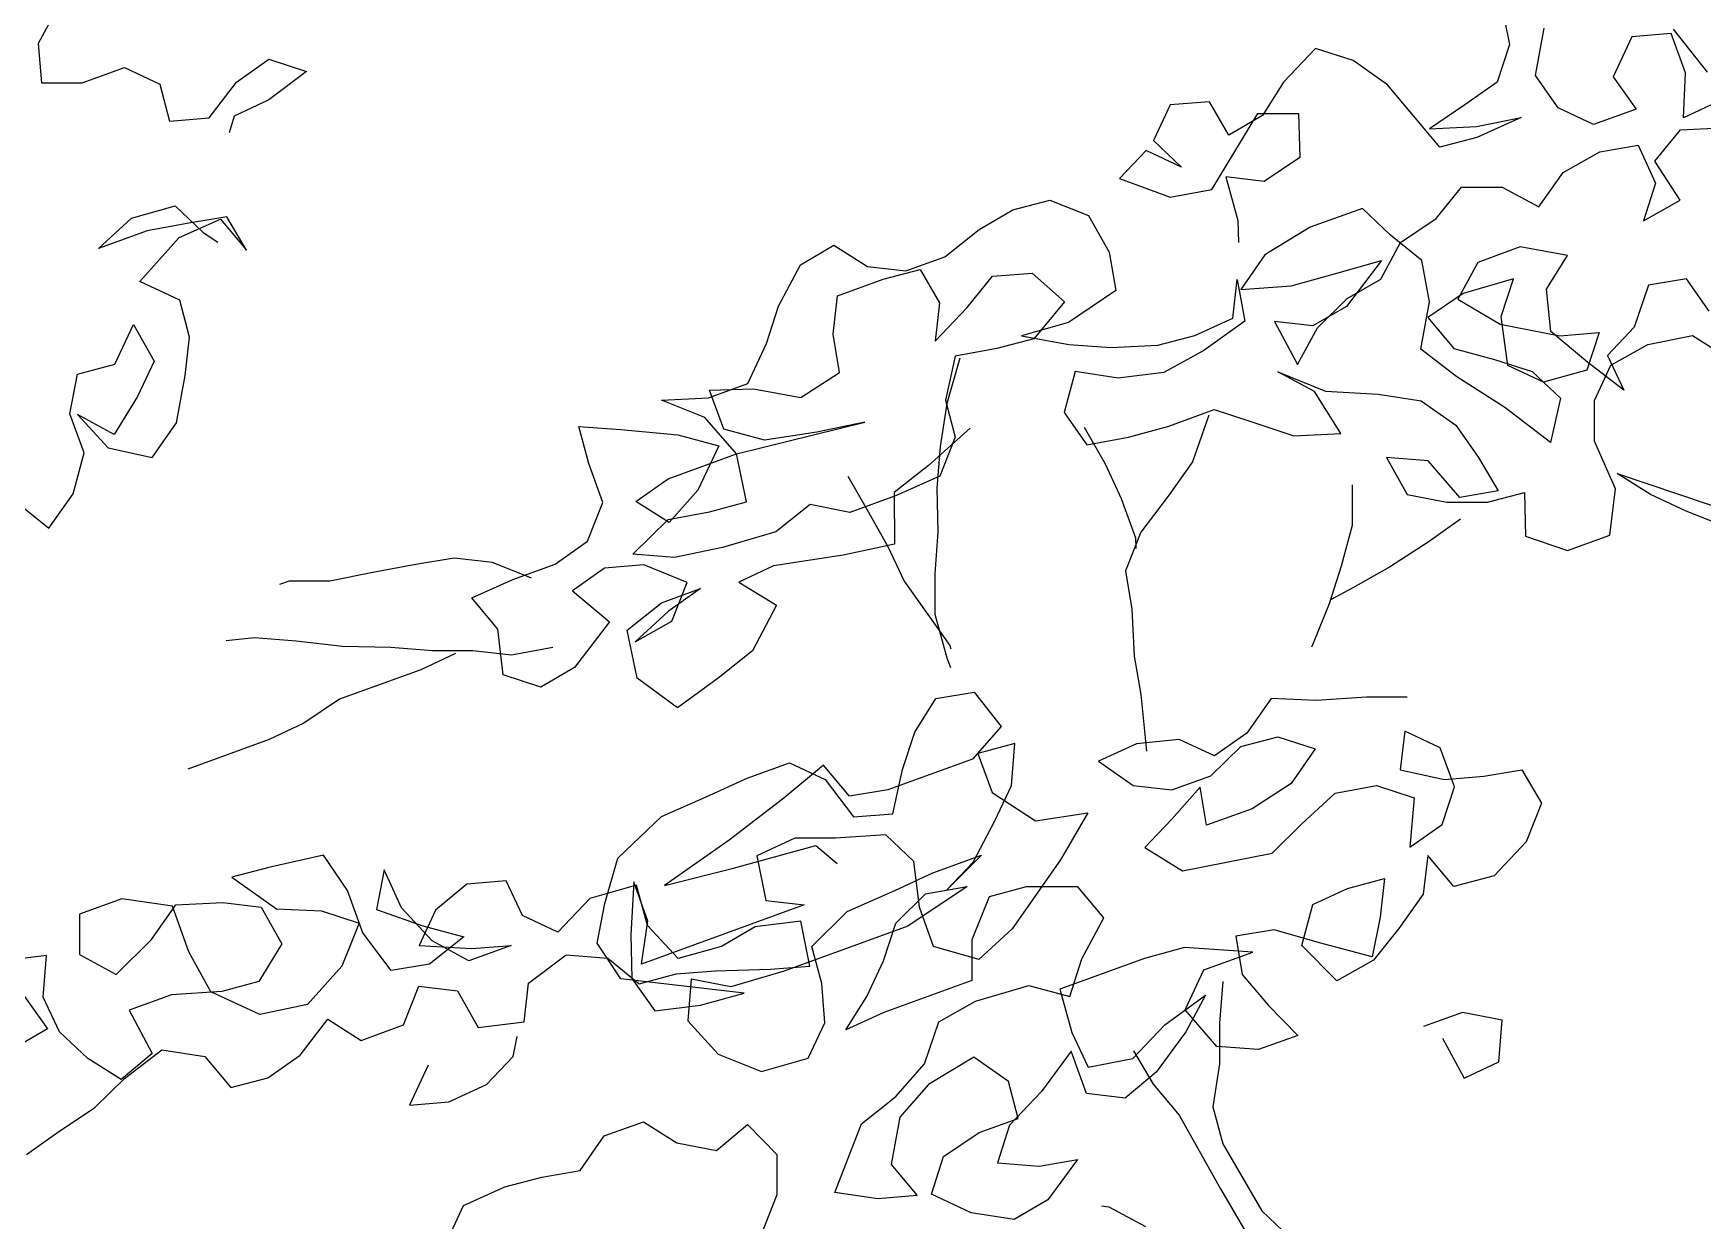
# Model space of a CAD drawing. Header units: millimetres. Extents: x 2622 to 2811, y 687 to 801.
# Drawn here: x 2709.0213 to 2709.4846, y 773.2947 to 773.6242 of the extents above; entities that cross this region are included whole.
import ezdxf

# ---------------------------------------------------------------- set-up
doc = ezdxf.new("R2010")
doc.units = ezdxf.units.MM
doc.layers.add('CHIOMA', color=94, linetype='Continuous')
doc.layers.add('tronco', color=36, linetype='Continuous')

msp = doc.modelspace()

# ---------------------------------------------------------------- linework, layer by layer
at = {"layer": 'CHIOMA'}
for p, q in [((2709.02819, 773.63154), (2709.02268, 773.62136)), ((2709.42848, 773.63349), (2709.43093, 773.62108)), ((2709.43816, 773.61245), (2709.44055, 773.6256)), ((2709.46495, 773.6232), (2709.45976, 773.61211)), ((2709.47587, 773.6241), (2709.46495, 773.6232)), ((2709.47981, 773.61325), (2709.47587, 773.6241)), ((2709.48589, 773.61341), (2709.47645, 773.62533)), ((2709.02268, 773.62136), (2709.02358, 773.61043)), ((2709.07772, 773.61064), (2709.08668, 773.61696)), ((2709.08668, 773.61696), (2709.09711, 773.61359)), ((2709.37712, 773.61997), (2709.36824, 773.61061)), ((2709.38755, 773.61659), (2709.37712, 773.61997)), ((2709.43093, 773.62108), (2709.42756, 773.61065)), ((2709.03483, 773.61042), (2709.04658, 773.61469)), ((2709.04658, 773.61469), (2709.05644, 773.61008)), ((2709.09711, 773.61359), (2709.08667, 773.60571)), ((2709.39716, 773.60985), (2709.38755, 773.61659)), ((2709.44448, 773.6035), (2709.43816, 773.61245)), ((2709.47923, 773.60076), (2709.47981, 773.61325)), ((2709.02358, 773.61043), (2709.03483, 773.61042)), ((2709.05644, 773.61008), (2709.05914, 773.59981)), ((2709.07007, 773.6007), (2709.07772, 773.61064)), ((2709.36824, 773.61061), (2709.3624, 773.60133)), ((2709.41161, 773.59259), (2709.39716, 773.60985)), ((2709.42756, 773.61065), (2709.4186, 773.60433)), ((2709.45976, 773.61211), (2709.46609, 773.60315)), ((2709.08667, 773.60571), (2709.07705, 773.60119)), ((2709.33677, 773.6043), (2709.33217, 773.59445)), ((2709.3477, 773.6052), (2709.33677, 773.6043)), ((2709.35312, 773.59591), (2709.3477, 773.6052)), ((2709.4186, 773.60433), (2709.40874, 773.59768)), ((2709.45433, 773.59889), (2709.44448, 773.6035)), ((2709.46609, 773.60315), (2709.45433, 773.59889)), ((2709.48975, 773.6056), (2709.47923, 773.60076)), ((2709.05914, 773.59981), (2709.07007, 773.6007)), ((2709.07705, 773.60119), (2709.07565, 773.59659)), ((2709.34834, 773.58088), (2709.36117, 773.6019)), ((2709.3624, 773.60133), (2709.35312, 773.59591)), ((2709.36117, 773.6019), (2709.37243, 773.6019)), ((2709.37243, 773.6019), (2709.37275, 773.58974)), ((2709.4218, 773.59833), (2709.43421, 773.60079)), ((2709.43421, 773.60079), (2709.42188, 773.59529)), ((2709.33217, 773.59445), (2709.33997, 773.58705)), ((2709.40874, 773.59768), (2709.4218, 773.59833)), ((2709.42188, 773.59529), (2709.41161, 773.59259)), ((2709.47133, 773.58869), (2709.47841, 773.59739)), ((2709.47841, 773.59739), (2709.49147, 773.59804)), ((2709.33011, 773.59165), (2709.32271, 773.58385)), ((2709.33997, 773.58705), (2709.33011, 773.59165)), ((2709.37275, 773.58974), (2709.36289, 773.58309)), ((2709.44586, 773.58558), (2709.45605, 773.59133)), ((2709.45605, 773.59133), (2709.46665, 773.59313)), ((2709.46665, 773.59313), (2709.47149, 773.58261)), ((2709.43912, 773.57598), (2709.44586, 773.58558)), ((2709.47831, 773.57792), (2709.47133, 773.58869)), ((2709.32271, 773.58385), (2709.33684, 773.57875)), ((2709.33684, 773.57875), (2709.34834, 773.58088)), ((2709.35221, 773.58433), (2709.35557, 773.57225)), ((2709.36289, 773.58309), (2709.35221, 773.58433)), ((2709.41061, 773.57279), (2709.41768, 773.58149)), ((2709.41768, 773.58149), (2709.42894, 773.58149)), ((2709.42894, 773.58149), (2709.43912, 773.57598)), ((2709.47149, 773.58261), (2709.46812, 773.57218)), ((2709.04858, 773.5729), (2709.06066, 773.57626)), ((2709.06066, 773.57626), (2709.06846, 773.56886)), ((2709.29313, 773.57516), (2709.3034, 773.57787)), ((2709.3034, 773.57787), (2709.31416, 773.57359)), ((2709.39016, 773.5756), (2709.37569, 773.57035)), ((2709.39796, 773.5682), (2709.39016, 773.5756)), ((2709.46812, 773.57218), (2709.47831, 773.57792)), ((2709.03938, 773.56444), (2709.04858, 773.5729)), ((2709.06444, 773.57149), (2709.05294, 773.56936)), ((2709.06181, 773.56747), (2709.07323, 773.57264)), ((2709.07504, 773.57329), (2709.06444, 773.57149)), ((2709.07323, 773.57264), (2709.08046, 773.56401)), ((2709.08046, 773.56401), (2709.07504, 773.57329)), ((2709.28384, 773.56975), (2709.29313, 773.57516)), ((2709.31416, 773.57359), (2709.31991, 773.5634)), ((2709.35557, 773.57225), (2709.35573, 773.56617)), ((2709.40075, 773.56614), (2709.41061, 773.57279)), ((2709.05294, 773.56936), (2709.03938, 773.56444)), ((2709.05087, 773.55532), (2709.06181, 773.56747)), ((2709.06846, 773.56886), (2709.07249, 773.56623)), ((2709.27431, 773.56219), (2709.28384, 773.56975)), ((2709.37569, 773.57035), (2709.36312, 773.56271)), ((2709.39524, 773.55596), (2709.40075, 773.56614)), ((2709.40666, 773.56113), (2709.39796, 773.5682)), ((2709.23421, 773.55992), (2709.2435, 773.56534)), ((2709.2435, 773.56534), (2709.25278, 773.5595)), ((2709.26346, 773.55826), (2709.27431, 773.56219)), ((2709.31991, 773.5634), (2709.32171, 773.5528)), ((2709.36312, 773.56271), (2709.35638, 773.55311)), ((2709.43394, 773.56489), (2709.42219, 773.56062)), ((2709.44708, 773.5625), (2709.43394, 773.56489)), ((2709.44124, 773.55322), (2709.44708, 773.5625)), ((2709.22813, 773.5485), (2709.23421, 773.55992)), ((2709.25278, 773.5595), (2709.26346, 773.55826)), ((2709.25713, 773.55596), (2709.2674, 773.55867)), ((2709.2674, 773.55867), (2709.27282, 773.54938)), ((2709.28046, 773.54806), (2709.28753, 773.55676)), ((2709.28753, 773.55676), (2709.29846, 773.55766)), ((2709.29846, 773.55766), (2709.30749, 773.54969)), ((2709.37034, 773.55408), (2709.38242, 773.55744)), ((2709.38242, 773.55744), (2709.39541, 773.56113)), ((2709.39541, 773.56113), (2709.3857, 773.54841)), ((2709.40879, 773.54962), (2709.40666, 773.56113)), ((2709.42219, 773.56062), (2709.41668, 773.55044)), ((2709.06196, 773.55013), (2709.05087, 773.55532)), ((2709.24448, 773.55137), (2709.25713, 773.55596)), ((2709.32171, 773.5528), (2709.30856, 773.54393)), ((2709.35415, 773.54514), (2709.35539, 773.55582)), ((2709.35539, 773.55582), (2709.35752, 773.54431)), ((2709.35638, 773.55311), (2709.37034, 773.55408)), ((2709.38595, 773.55054), (2709.39524, 773.55596)), ((2709.43204, 773.55602), (2709.41816, 773.552)), ((2709.42867, 773.54559), (2709.43204, 773.55602)), ((2709.44247, 773.54139), (2709.44124, 773.55322)), ((2709.46951, 773.55427), (2709.46555, 773.5426)), ((2709.4801, 773.55607), (2709.46951, 773.55427)), ((2709.48643, 773.54711), (2709.4801, 773.55607)), ((2709.06467, 773.53986), (2709.06196, 773.55013)), ((2709.22475, 773.53807), (2709.22813, 773.5485)), ((2709.24324, 773.54069), (2709.24448, 773.55137)), ((2709.27282, 773.54938), (2709.27158, 773.5387)), ((2709.27158, 773.5387), (2709.28046, 773.54806)), ((2709.30749, 773.54969), (2709.29894, 773.53942)), ((2709.3857, 773.54841), (2709.37642, 773.54299)), ((2709.37765, 773.54241), (2709.38595, 773.55054)), ((2709.4064, 773.53648), (2709.40879, 773.54962)), ((2709.41816, 773.552), (2709.40829, 773.54535)), ((2709.41668, 773.55044), (2709.42842, 773.54345)), ((2709.04388, 773.53232), (2709.04906, 773.54341)), ((2709.04906, 773.54341), (2709.0548, 773.53322)), ((2709.30856, 773.54393), (2709.29557, 773.54025)), ((2709.34363, 773.5403), (2709.35415, 773.54514)), ((2709.35752, 773.54431), (2709.34618, 773.53611)), ((2709.36574, 773.54423), (2709.37214, 773.53223)), ((2709.37642, 773.54299), (2709.36574, 773.54423)), ((2709.40829, 773.54535), (2709.41552, 773.53672)), ((2709.42842, 773.54345), (2709.44493, 773.54023)), ((2709.43055, 773.53195), (2709.42867, 773.54559)), ((2709.06343, 773.52918), (2709.06467, 773.53986)), ((2709.24504, 773.53009), (2709.24324, 773.54069)), ((2709.29894, 773.53942), (2709.28867, 773.53672)), ((2709.29557, 773.54025), (2709.30872, 773.53785)), ((2709.33336, 773.53759), (2709.34363, 773.5403)), ((2709.37214, 773.53223), (2709.37765, 773.54241)), ((2709.45273, 773.53284), (2709.44247, 773.54139)), ((2709.44493, 773.54023), (2709.45586, 773.54113)), ((2709.45586, 773.54113), (2709.45248, 773.5307)), ((2709.46555, 773.5426), (2709.45816, 773.5348)), ((2709.46933, 773.53784), (2709.48174, 773.54029)), ((2709.48174, 773.54029), (2709.49102, 773.53446)), ((2709.21957, 773.52698), (2709.22475, 773.53807)), ((2709.27717, 773.53459), (2709.27445, 773.52235)), ((2709.2784, 773.53401), (2709.27478, 773.52144)), ((2709.28867, 773.53672), (2709.27717, 773.53459)), ((2709.30872, 773.53785), (2709.3203, 773.53694)), ((2709.3203, 773.53694), (2709.33336, 773.53759)), ((2709.34618, 773.53611), (2709.33508, 773.53003)), ((2709.41633, 773.52883), (2709.4064, 773.53648)), ((2709.41552, 773.53672), (2709.42685, 773.53367)), ((2709.42685, 773.53367), (2709.43729, 773.5303)), ((2709.45816, 773.5348), (2709.46267, 773.52519)), ((2709.45914, 773.53209), (2709.46933, 773.53784)), ((2709.03146, 773.51861), (2709.03361, 773.52961)), ((2709.03361, 773.52961), (2709.04388, 773.53232)), ((2709.0548, 773.53322), (2709.0502, 773.52336)), ((2709.06104, 773.51604), (2709.06343, 773.52918)), ((2709.23427, 773.52311), (2709.24504, 773.53009)), ((2709.31044, 773.5303), (2709.30739, 773.51896)), ((2709.32235, 773.52848), (2709.31044, 773.5303)), ((2709.33508, 773.53003), (2709.32235, 773.52848)), ((2709.36671, 773.53026), (2709.37994, 773.52483)), ((2709.3769, 773.52475), (2709.36671, 773.53026)), ((2709.44041, 773.52734), (2709.43055, 773.53195)), ((2709.43729, 773.5303), (2709.44509, 773.5229)), ((2709.45248, 773.5307), (2709.44041, 773.52734)), ((2709.46267, 773.52519), (2709.45273, 773.53284)), ((2709.45453, 773.52224), (2709.45914, 773.53209)), ((2709.20872, 773.52305), (2709.21957, 773.52698)), ((2709.20897, 773.52518), (2709.22113, 773.5255)), ((2709.21291, 773.51434), (2709.20897, 773.52518)), ((2709.22113, 773.5255), (2709.23427, 773.52311)), ((2709.3842, 773.51308), (2709.3769, 773.52475)), ((2709.37994, 773.52483), (2709.39456, 773.524)), ((2709.42964, 773.52036), (2709.41633, 773.52883)), ((2709.0502, 773.52336), (2709.04378, 773.51285)), ((2709.19566, 773.5224), (2709.20872, 773.52305)), ((2709.20765, 773.51754), (2709.19566, 773.5224)), ((2709.27478, 773.52144), (2709.27296, 773.50953)), ((2709.27445, 773.52235), (2709.27715, 773.51208)), ((2709.33639, 773.51516), (2709.34904, 773.51976)), ((2709.34904, 773.51976), (2709.35948, 773.51638)), ((2709.39456, 773.524), (2709.40647, 773.52218)), ((2709.40647, 773.52218), (2709.41608, 773.51544)), ((2709.44237, 773.51066), (2709.42964, 773.52036)), ((2709.44509, 773.5229), (2709.44237, 773.51066)), ((2709.45453, 773.51098), (2709.45453, 773.52224)), ((2709.0354, 773.50776), (2709.03146, 773.51861)), ((2709.0336, 773.51836), (2709.04205, 773.50915)), ((2709.04378, 773.51285), (2709.0336, 773.51836)), ((2709.05429, 773.50643), (2709.06104, 773.51604)), ((2709.17273, 773.5151), (2709.18432, 773.51419)), ((2709.17544, 773.50483), (2709.17273, 773.5151)), ((2709.21644, 773.50743), (2709.20765, 773.51754)), ((2709.21644, 773.50743), (2709.2521, 773.51628)), ((2709.2521, 773.51628), (2709.23879, 773.5135)), ((2709.30739, 773.51896), (2709.31371, 773.51)), ((2709.32521, 773.51213), (2709.33639, 773.51516)), ((2709.35948, 773.51638), (2709.37114, 773.51243)), ((2709.41608, 773.51544), (2709.4224, 773.50648)), ((2709.18432, 773.51419), (2709.20017, 773.51278)), ((2709.20017, 773.51278), (2709.21151, 773.50974)), ((2709.22424, 773.51129), (2709.21291, 773.51434)), ((2709.23879, 773.5135), (2709.22424, 773.51129)), ((2709.28134, 773.51462), (2709.26975, 773.50428)), ((2709.27715, 773.51208), (2709.27287, 773.50132)), ((2709.31297, 773.51485), (2709.31872, 773.50466)), ((2709.31371, 773.51), (2709.32521, 773.51213)), ((2709.37114, 773.51243), (2709.3842, 773.51308)), ((2709.46035, 773.49775), (2709.45453, 773.51098)), ((2709.03235, 773.49642), (2709.0354, 773.50776)), ((2709.04205, 773.50915), (2709.05429, 773.50643)), ((2709.19745, 773.50054), (2709.21644, 773.50743)), ((2709.21151, 773.50974), (2709.20575, 773.49742)), ((2709.21922, 773.49412), (2709.21644, 773.50743)), ((2709.27296, 773.50953), (2709.27205, 773.49795)), ((2709.39685, 773.50642), (2709.40259, 773.49623)), ((2709.40843, 773.50551), (2709.39685, 773.50642)), ((2709.4224, 773.50648), (2709.42782, 773.4972)), ((2709.17938, 773.49398), (2709.17544, 773.50483)), ((2709.24732, 773.50125), (2709.25274, 773.49196)), ((2709.26975, 773.50428), (2709.26022, 773.49672)), ((2709.27287, 773.50132), (2709.26055, 773.49582)), ((2709.41722, 773.49539), (2709.40843, 773.50551)), ((2709.47013, 773.49618), (2709.46085, 773.50202)), ((2709.1885, 773.49422), (2709.19745, 773.50054)), ((2709.20575, 773.49742), (2709.19778, 773.48838)), ((2709.26022, 773.49672), (2709.26029, 773.48243)), ((2709.42782, 773.4972), (2709.41722, 773.49539)), ((2709.42486, 773.49408), (2709.43513, 773.49678)), ((2709.43513, 773.49678), (2709.43545, 773.48462)), ((2709.45886, 773.48494), (2709.46035, 773.49775)), ((2709.01691, 773.49389), (2709.02561, 773.48682)), ((2709.02561, 773.48682), (2709.03235, 773.49642)), ((2709.1751, 773.48322), (2709.17938, 773.49398)), ((2709.19778, 773.48838), (2709.1885, 773.49422)), ((2709.20895, 773.49142), (2709.21922, 773.49412)), ((2709.23688, 773.49337), (2709.22735, 773.48582)), ((2709.24789, 773.49123), (2709.23688, 773.49337)), ((2709.26055, 773.49582), (2709.24789, 773.49123)), ((2709.40259, 773.49623), (2709.4136, 773.49408)), ((2709.4136, 773.49408), (2709.42486, 773.49408)), ((2709.18766, 773.4796), (2709.19745, 773.48929)), ((2709.19745, 773.48929), (2709.20895, 773.49142)), ((2709.16614, 773.4769), (2709.1751, 773.48322)), ((2709.22735, 773.48582), (2709.21256, 773.48147)), ((2709.43545, 773.48462), (2709.44711, 773.48067)), ((2709.44711, 773.48067), (2709.45886, 773.48494)), ((2709.19925, 773.47869), (2709.18766, 773.4796)), ((2709.21256, 773.48147), (2709.19925, 773.47869)), ((2709.24608, 773.47932), (2709.22669, 773.47637)), ((2709.26029, 773.48243), (2709.24608, 773.47932)), ((2709.25848, 773.48177), (2709.263, 773.47216)), ((2709.15952, 773.47301), (2709.14876, 773.47729)), ((2709.17986, 773.47574), (2709.1709, 773.46942)), ((2709.19078, 773.47664), (2709.17986, 773.47574)), ((2709.20278, 773.47178), (2709.19078, 773.47664)), ((2709.22669, 773.47637), (2709.21707, 773.47186)), ((2709.14296, 773.46747), (2709.15439, 773.47264)), ((2709.1709, 773.46942), (2709.18116, 773.46087)), ((2709.19563, 773.46612), (2709.20647, 773.47006)), ((2709.20647, 773.47006), (2709.19751, 773.46374)), ((2709.1985, 773.46103), (2709.20278, 773.47178)), ((2709.21707, 773.47186), (2709.22758, 773.46544)), ((2709.15019, 773.45884), (2709.14296, 773.46747)), ((2709.18609, 773.45857), (2709.19563, 773.46612)), ((2709.22758, 773.46544), (2709.22092, 773.4528)), ((2709.18116, 773.46087), (2709.17146, 773.44814)), ((2709.19751, 773.46374), (2709.18831, 773.45528)), ((2709.18831, 773.45528), (2709.1985, 773.46103)), ((2709.15174, 773.4461), (2709.15019, 773.45884)), ((2709.18888, 773.44526), (2709.18609, 773.45857)), ((2709.37661, 773.45508), (2709.37603, 773.45385)), ((2709.154, 773.45157), (2709.14332, 773.45281)), ((2709.22092, 773.4528), (2709.21139, 773.44524)), ((2709.16217, 773.44273), (2709.15174, 773.4461)), ((2709.17146, 773.44814), (2709.16217, 773.44273)), ((2709.20004, 773.43703), (2709.18888, 773.44526)), ((2709.21139, 773.44524), (2709.20004, 773.43703)), ((2709.27177, 773.43954), (2709.28237, 773.44134)), ((2709.28237, 773.44134), (2709.28992, 773.4318)), ((2709.26593, 773.43026), (2709.27177, 773.43954)), ((2709.36485, 773.43956), (2709.35811, 773.42995)), ((2709.37734, 773.43898), (2709.36485, 773.43956)), ((2709.3913, 773.43996), (2709.37734, 773.43898)), ((2709.40256, 773.43995), (2709.3913, 773.43996)), ((2709.28992, 773.4318), (2709.28194, 773.42277)), ((2709.26255, 773.41983), (2709.26593, 773.43026)), ((2709.2937, 773.42704), (2709.28342, 773.42433)), ((2709.29278, 773.41545), (2709.2937, 773.42704)), ((2709.32746, 773.42701), (2709.31694, 773.42217)), ((2709.33929, 773.42824), (2709.32746, 773.42701)), ((2709.34915, 773.42363), (2709.33929, 773.42824)), ((2709.35811, 773.42995), (2709.34915, 773.42363)), ((2709.35638, 773.42626), (2709.36665, 773.42896)), ((2709.36665, 773.42896), (2709.37708, 773.42559)), ((2709.4019, 773.4305), (2709.40066, 773.41982)), ((2709.41175, 773.42589), (2709.4019, 773.4305)), ((2709.28194, 773.42277), (2709.25844, 773.41424)), ((2709.28342, 773.42433), (2709.28736, 773.41348)), ((2709.34808, 773.41813), (2709.35638, 773.42626)), ((2709.37708, 773.42559), (2709.37034, 773.41598)), ((2709.41569, 773.41505), (2709.41175, 773.42589)), ((2709.21942, 773.41747), (2709.23117, 773.42173)), ((2709.24062, 773.42107), (2709.2296, 773.41196)), ((2709.23117, 773.42173), (2709.24103, 773.41713)), ((2709.24784, 773.41244), (2709.24062, 773.42107)), ((2709.25983, 773.40759), (2709.26255, 773.41983)), ((2709.31694, 773.42217), (2709.32655, 773.41543)), ((2709.33723, 773.41419), (2709.34808, 773.41813)), ((2709.40066, 773.41982), (2709.4129, 773.4171)), ((2709.4129, 773.4171), (2709.42382, 773.418)), ((2709.42382, 773.418), (2709.43442, 773.4198)), ((2709.43442, 773.4198), (2709.43984, 773.41051)), ((2709.208, 773.4123), (2709.21942, 773.41747)), ((2709.24103, 773.41713), (2709.24891, 773.40669)), ((2709.25844, 773.41424), (2709.24784, 773.41244)), ((2709.28736, 773.41348), (2709.29943, 773.40559)), ((2709.28818, 773.4056), (2709.29278, 773.41545)), ((2709.32655, 773.41543), (2709.33723, 773.41419)), ((2709.34512, 773.41501), (2709.33714, 773.40598)), ((2709.34692, 773.40441), (2709.34512, 773.41501)), ((2709.37034, 773.41598), (2709.35957, 773.409)), ((2709.37337, 773.4048), (2709.38258, 773.41326)), ((2709.38258, 773.41326), (2709.39408, 773.41539)), ((2709.39408, 773.41539), (2709.40451, 773.41201)), ((2709.41231, 773.40462), (2709.41569, 773.41505)), ((2709.19567, 773.4068), (2709.208, 773.4123)), ((2709.2296, 773.41196), (2709.2144, 773.4003)), ((2709.35957, 773.409), (2709.34692, 773.40441)), ((2709.40451, 773.41201), (2709.40336, 773.3983)), ((2709.43984, 773.41051), (2709.43556, 773.39975)), ((2709.1835, 773.39523), (2709.19567, 773.4068)), ((2709.24891, 773.40669), (2709.25983, 773.40759)), ((2709.28209, 773.39418), (2709.28818, 773.4056)), ((2709.29943, 773.40559), (2709.31398, 773.4078)), ((2709.31398, 773.4078), (2709.30641, 773.39482)), ((2709.33714, 773.40598), (2709.32974, 773.39818)), ((2709.36507, 773.39668), (2709.37337, 773.4048)), ((2709.40336, 773.3983), (2709.41231, 773.40462)), ((2709.2144, 773.4003), (2709.19648, 773.38766)), ((2709.23264, 773.40078), (2709.22212, 773.39594)), ((2709.24389, 773.40078), (2709.23264, 773.40078)), ((2709.25786, 773.40175), (2709.24389, 773.40078)), ((2709.26566, 773.39436), (2709.25786, 773.40175)), ((2709.43556, 773.39975), (2709.42668, 773.39039)), ((2709.10182, 773.39614), (2709.0867, 773.3927)), ((2709.10847, 773.38628), (2709.10182, 773.39614)), ((2709.17988, 773.38266), (2709.1835, 773.39523)), ((2709.21521, 773.39241), (2709.22639, 773.39545)), ((2709.22212, 773.39594), (2709.22458, 773.38354)), ((2709.22639, 773.39545), (2709.23847, 773.39881)), ((2709.23847, 773.39881), (2709.24438, 773.39379)), ((2709.27092, 773.39115), (2709.28447, 773.39607)), ((2709.28447, 773.39607), (2709.27469, 773.38638)), ((2709.30641, 773.39482), (2709.29292, 773.37561)), ((2709.32974, 773.39818), (2709.34026, 773.39176)), ((2709.34026, 773.39176), (2709.36507, 773.39668)), ((2709.40828, 773.39599), (2709.40704, 773.38531)), ((2709.41551, 773.38736), (2709.40828, 773.39599)), ((2709.0867, 773.3927), (2709.07643, 773.38999)), ((2709.07643, 773.38999), (2709.08883, 773.38119)), ((2709.11866, 773.39202), (2709.11651, 773.38101)), ((2709.1235, 773.3815), (2709.11866, 773.39202)), ((2709.19648, 773.38766), (2709.21521, 773.39241)), ((2709.2604, 773.38631), (2709.27092, 773.39115)), ((2709.26721, 773.38162), (2709.26566, 773.39436)), ((2709.27469, 773.38638), (2709.28209, 773.39418)), ((2709.42668, 773.39039), (2709.41551, 773.38736)), ((2709.11273, 773.37453), (2709.10847, 773.38628)), ((2709.14158, 773.38806), (2709.13295, 773.38084)), ((2709.1525, 773.38896), (2709.14158, 773.38806)), ((2709.15702, 773.37934), (2709.1525, 773.38896)), ((2709.18873, 773.38779), (2709.17575, 773.3841)), ((2709.18794, 773.38865), (2709.18711, 773.37403)), ((2709.19187, 773.37781), (2709.18794, 773.38865)), ((2709.19177, 773.37661), (2709.18873, 773.38779)), ((2709.24717, 773.38048), (2709.2604, 773.38631)), ((2709.26064, 773.37719), (2709.26894, 773.38532)), ((2709.28044, 773.38744), (2709.26401, 773.37636)), ((2709.26894, 773.38532), (2709.28044, 773.38744)), ((2709.29687, 773.38727), (2709.2866, 773.38457)), ((2709.31117, 773.38734), (2709.29687, 773.38727)), ((2709.31839, 773.37871), (2709.31117, 773.38734)), ((2709.3764, 773.38237), (2709.38601, 773.38689)), ((2709.38601, 773.38689), (2709.39628, 773.38959)), ((2709.39628, 773.38959), (2709.39505, 773.37891)), ((2709.40704, 773.38531), (2709.4003, 773.3757)), ((2709.04586, 773.38401), (2709.03411, 773.37975)), ((2709.05991, 773.38195), (2709.04586, 773.38401)), ((2709.05407, 773.37267), (2709.06081, 773.38228)), ((2709.0645, 773.3693), (2709.05991, 773.38195)), ((2709.06081, 773.38228), (2709.07388, 773.38293)), ((2709.07388, 773.38293), (2709.08456, 773.38169)), ((2709.08456, 773.38169), (2709.0903, 773.3715)), ((2709.08883, 773.38119), (2709.10132, 773.38061)), ((2709.11651, 773.38101), (2709.12941, 773.37649)), ((2709.13195, 773.3723), (2709.1235, 773.3815)), ((2709.13295, 773.38084), (2709.12834, 773.37098)), ((2709.17575, 773.3841), (2709.16687, 773.37474)), ((2709.17774, 773.37165), (2709.17988, 773.38266)), ((2709.23525, 773.3823), (2709.19006, 773.36589)), ((2709.22458, 773.38354), (2709.23525, 773.3823)), ((2709.27115, 773.37077), (2709.26721, 773.38162)), ((2709.2866, 773.38457), (2709.28175, 773.37257)), ((2709.37335, 773.37104), (2709.3764, 773.38237)), ((2709.03411, 773.37975), (2709.0341, 773.36849)), ((2709.10132, 773.38061), (2709.11175, 773.37724)), ((2709.11175, 773.37724), (2709.10689, 773.36525)), ((2709.12941, 773.37649), (2709.14075, 773.37344)), ((2709.16687, 773.37474), (2709.15702, 773.37934)), ((2709.19006, 773.36589), (2709.19187, 773.37781)), ((2709.20022, 773.36741), (2709.19177, 773.37661)), ((2709.22159, 773.37618), (2709.2123, 773.37077)), ((2709.23432, 773.37774), (2709.22159, 773.37618)), ((2709.26401, 773.37636), (2709.22966, 773.3639)), ((2709.23678, 773.36533), (2709.23432, 773.37774)), ((2709.23738, 773.37079), (2709.24717, 773.38048)), ((2709.25726, 773.36676), (2709.26064, 773.37719)), ((2709.31231, 773.3673), (2709.31839, 773.37871)), ((2709.39505, 773.37891), (2709.3929, 773.3679)), ((2709.04429, 773.36298), (2709.05407, 773.37267)), ((2709.0903, 773.3715), (2709.08389, 773.36099)), ((2709.12061, 773.36409), (2709.11273, 773.37453)), ((2709.14075, 773.37344), (2709.13121, 773.36589)), ((2709.14214, 773.36678), (2709.13195, 773.3723)), ((2709.18439, 773.36179), (2709.17774, 773.37165)), ((2709.18711, 773.37403), (2709.18743, 773.36187)), ((2709.28175, 773.37257), (2709.28174, 773.36132)), ((2709.29292, 773.37561), (2709.28372, 773.36715)), ((2709.36563, 773.3754), (2709.35503, 773.3736)), ((2709.35503, 773.3736), (2709.35683, 773.363)), ((2709.3782, 773.37177), (2709.36563, 773.3754)), ((2709.3929, 773.3679), (2709.3782, 773.37177)), ((2709.4003, 773.3757), (2709.39323, 773.367)), ((2709.02499, 773.36825), (2709.01225, 773.3667)), ((2709.02407, 773.35667), (2709.02499, 773.36825)), ((2709.0341, 773.36849), (2709.04429, 773.36298)), ((2709.07058, 773.3582), (2709.0645, 773.3693)), ((2709.12834, 773.37098), (2709.14296, 773.37015)), ((2709.15389, 773.37105), (2709.14214, 773.36678)), ((2709.14296, 773.37015), (2709.15389, 773.37105)), ((2709.15873, 773.36053), (2709.16917, 773.36841)), ((2709.16917, 773.36841), (2709.18075, 773.3675)), ((2709.18075, 773.3675), (2709.18946, 773.36043)), ((2709.2123, 773.37077), (2709.20022, 773.36741)), ((2709.24009, 773.36052), (2709.23738, 773.37079)), ((2709.25266, 773.3569), (2709.25726, 773.36676)), ((2709.28372, 773.36715), (2709.27115, 773.37077)), ((2709.32964, 773.36745), (2709.30614, 773.35892)), ((2709.30893, 773.35687), (2709.31231, 773.3673)), ((2709.34082, 773.37048), (2709.32964, 773.36745)), ((2709.35971, 773.36916), (2709.34082, 773.37048)), ((2709.34615, 773.36424), (2709.35971, 773.36916)), ((2709.38304, 773.36126), (2709.37335, 773.37104)), ((2709.39323, 773.367), (2709.38304, 773.36126)), ((2709.10689, 773.36525), (2709.09744, 773.35465)), ((2709.13121, 773.36589), (2709.12061, 773.36409)), ((2709.18946, 773.36043), (2709.19973, 773.36313)), ((2709.19973, 773.36313), (2709.21066, 773.36403)), ((2709.21066, 773.36403), (2709.22585, 773.36443)), ((2709.22966, 773.3639), (2709.21487, 773.35955)), ((2709.22585, 773.36443), (2709.23678, 773.36533)), ((2709.34097, 773.35315), (2709.34615, 773.36424)), ((2709.35683, 773.363), (2709.36406, 773.35437)), ((2709.07362, 773.35828), (2709.05965, 773.35731)), ((2709.08413, 773.35187), (2709.07058, 773.3582)), ((2709.08389, 773.36099), (2709.07362, 773.35828)), ((2709.12405, 773.34897), (2709.12833, 773.35973)), ((2709.12833, 773.35973), (2709.13901, 773.35849)), ((2709.13901, 773.35849), (2709.14476, 773.3483)), ((2709.15749, 773.34985), (2709.15873, 773.36053)), ((2709.21856, 773.35783), (2709.18439, 773.36179)), ((2709.18743, 773.36187), (2709.19375, 773.35291)), ((2709.20386, 773.3617), (2709.20295, 773.35011)), ((2709.21487, 773.35955), (2709.20386, 773.3617)), ((2709.20648, 773.35446), (2709.21856, 773.35783)), ((2709.24099, 773.3496), (2709.24009, 773.36052)), ((2709.28174, 773.36132), (2709.25734, 773.35246)), ((2709.28281, 773.35557), (2709.2976, 773.35991)), ((2709.2976, 773.35991), (2709.30893, 773.35687)), ((2709.30614, 773.35892), (2709.3095, 773.34684)), ((2709.35141, 773.36103), (2709.3505, 773.34945)), ((2709.0189, 773.35684), (2709.02522, 773.34788)), ((2709.02859, 773.34706), (2709.02407, 773.35667)), ((2709.05965, 773.35731), (2709.0479, 773.35304)), ((2709.0479, 773.35304), (2709.0543, 773.34104)), ((2709.09744, 773.35465), (2709.08413, 773.35187)), ((2709.19375, 773.35291), (2709.20648, 773.35446)), ((2709.24682, 773.34762), (2709.25266, 773.3569)), ((2709.27262, 773.34982), (2709.28281, 773.35557)), ((2709.3353, 773.34904), (2709.34664, 773.35725)), ((2709.34976, 773.34304), (2709.34097, 773.35315)), ((2709.34664, 773.35725), (2709.34113, 773.34707)), ((2709.36406, 773.35437), (2709.37219, 773.34606)), ((2709.09538, 773.34061), (2709.10302, 773.35054)), ((2709.10302, 773.35054), (2709.1123, 773.3447)), ((2709.1123, 773.3447), (2709.12405, 773.34897)), ((2709.14476, 773.3483), (2709.15749, 773.34985)), ((2709.20295, 773.35011), (2709.2114, 773.34091)), ((2709.23638, 773.33974), (2709.24099, 773.3496)), ((2709.25734, 773.35246), (2709.24682, 773.34762)), ((2709.26866, 773.33816), (2709.27262, 773.34982)), ((2709.32642, 773.33968), (2709.3353, 773.34904)), ((2709.3505, 773.34945), (2709.35049, 773.33819)), ((2709.41795, 773.35244), (2709.4071, 773.34851)), ((2709.42896, 773.3503), (2709.41795, 773.35244)), ((2709.42805, 773.33872), (2709.42896, 773.3503)), ((2709.02522, 773.34788), (2709.01593, 773.34246)), ((2709.03639, 773.33966), (2709.02859, 773.34706)), ((2709.1545, 773.34025), (2709.15557, 773.34575)), ((2709.3095, 773.34684), (2709.31401, 773.33723)), ((2709.34113, 773.34707), (2709.33291, 773.3359)), ((2709.37219, 773.34606), (2709.36134, 773.34213)), ((2709.41236, 773.3453), (2709.41843, 773.3342)), ((2709.04567, 773.33382), (2709.03639, 773.33966)), ((2709.0543, 773.34104), (2709.04567, 773.33382)), ((2709.04657, 773.33415), (2709.05701, 773.34203)), ((2709.05701, 773.34203), (2709.06892, 773.34021)), ((2709.06892, 773.34021), (2709.07615, 773.33158)), ((2709.08642, 773.33429), (2709.09538, 773.34061)), ((2709.1471, 773.33245), (2709.1545, 773.34025)), ((2709.2114, 773.34091), (2709.2234, 773.33605)), ((2709.2234, 773.33605), (2709.23638, 773.33974)), ((2709.2823, 773.34004), (2709.26973, 773.33241)), ((2709.29191, 773.3333), (2709.2823, 773.34004)), ((2709.30933, 773.34167), (2709.30111, 773.3305)), ((2709.3136, 773.32992), (2709.30933, 773.34167)), ((2709.31401, 773.33723), (2709.32642, 773.33968)), ((2709.32667, 773.34182), (2709.33209, 773.33253)), ((2709.36134, 773.34213), (2709.34976, 773.34304)), ((2709.13084, 773.3378), (2709.12566, 773.32671)), ((2709.26069, 773.32913), (2709.26866, 773.33816)), ((2709.33291, 773.3359), (2709.32428, 773.32868)), ((2709.35049, 773.33819), (2709.34868, 773.32628)), ((2709.41843, 773.3342), (2709.42805, 773.33872)), ((2709.03827, 773.32602), (2709.04657, 773.33415)), ((2709.07615, 773.33158), (2709.08642, 773.33429)), ((2709.13659, 773.32761), (2709.1471, 773.33245)), ((2709.26973, 773.33241), (2709.26175, 773.32337)), ((2709.29462, 773.32303), (2709.29191, 773.3333)), ((2709.30111, 773.3305), (2709.29223, 773.32114)), ((2709.32428, 773.32868), (2709.3136, 773.32992)), ((2709.33209, 773.33253), (2709.33931, 773.3239)), ((2709.02841, 773.31937), (2709.03827, 773.32602)), ((2709.12566, 773.32671), (2709.13659, 773.32761)), ((2709.25116, 773.32157), (2709.26069, 773.32913)), ((2709.17976, 773.31817), (2709.19061, 773.3221)), ((2709.19061, 773.3221), (2709.19989, 773.31627)), ((2709.21089, 773.31412), (2709.21953, 773.32135)), ((2709.21953, 773.32135), (2709.22765, 773.31304)), ((2709.24375, 773.30252), (2709.25116, 773.32157)), ((2709.26175, 773.32337), (2709.25936, 773.31023)), ((2709.28377, 773.31909), (2709.29462, 773.32303)), ((2709.29223, 773.32114), (2709.28886, 773.31071)), ((2709.01945, 773.31305), (2709.02841, 773.31937)), ((2709.17302, 773.30856), (2709.17976, 773.31817)), ((2709.19989, 773.31627), (2709.21089, 773.31412)), ((2709.27391, 773.31244), (2709.28377, 773.31909)), ((2709.22765, 773.31304), (2709.22765, 773.30179)), ((2709.27053, 773.30201), (2709.27391, 773.31244)), ((2709.30044, 773.3098), (2709.31104, 773.3116)), ((2709.31104, 773.3116), (2709.30282, 773.30043)), ((2709.15215, 773.30405), (2709.16242, 773.30676)), ((2709.16242, 773.30676), (2709.17302, 773.30856)), ((2709.25936, 773.31023), (2709.26659, 773.3016)), ((2709.28886, 773.31071), (2709.30044, 773.3098)), ((2709.14072, 773.29889), (2709.15215, 773.30405)), ((2709.25566, 773.3007), (2709.24375, 773.30252)), ((2709.28162, 773.29683), (2709.27053, 773.30201)), ((2709.13612, 773.28903), (2709.14072, 773.29889)), ((2709.22765, 773.30179), (2709.22337, 773.29103)), ((2709.26659, 773.3016), (2709.25566, 773.3007)), ((2709.30282, 773.30043), (2709.29353, 773.29501)), ((2709.31991, 773.29845), (2709.31777, 773.29869)), ((2709.33009, 773.29293), (2709.31991, 773.29845)), ((2709.29353, 773.29501), (2709.28162, 773.29683))]:
    msp.add_line(p, q, dxfattribs=at)
at = {"layer": 'tronco'}
for p, q in [((2709.34756, 773.5182), (2709.34304, 773.5053)), ((2709.31872, 773.50466), (2709.32323, 773.49504)), ((2709.34304, 773.5053), (2709.33629, 773.49569)), ((2709.46085, 773.50202), (2709.49584, 773.49017)), ((2709.27205, 773.49795), (2709.27237, 773.48579)), ((2709.38732, 773.49886), (2709.38731, 773.48761)), ((2709.25274, 773.49196), (2709.25848, 773.48177)), ((2709.32323, 773.49504), (2709.32717, 773.4842)), ((2709.33629, 773.49569), (2709.32865, 773.48576)), ((2709.47998, 773.49158), (2709.47013, 773.49618)), ((2709.38731, 773.48761), (2709.38426, 773.47627)), ((2709.41738, 773.48932), (2709.40842, 773.48299)), ((2709.49074, 773.4873), (2709.47998, 773.49158)), ((2709.27237, 773.48579), (2709.27146, 773.47421)), ((2709.32865, 773.48576), (2709.32437, 773.475)), ((2709.32717, 773.4842), (2709.32725, 773.48116)), ((2709.40842, 773.48299), (2709.39765, 773.47602)), ((2709.13808, 773.47853), (2709.12748, 773.47673)), ((2709.14876, 773.47729), (2709.13808, 773.47853)), ((2709.11597, 773.4746), (2709.10357, 773.47214)), ((2709.12748, 773.47673), (2709.11597, 773.4746)), ((2709.15439, 773.47264), (2709.16614, 773.4769)), ((2709.27146, 773.47421), (2709.27145, 773.46295)), ((2709.32437, 773.475), (2709.32617, 773.4644)), ((2709.38426, 773.47627), (2709.38089, 773.46584)), ((2709.39765, 773.47602), (2709.38746, 773.47027)), ((2709.09231, 773.47215), (2709.0896, 773.47117)), ((2709.10357, 773.47214), (2709.09231, 773.47215)), ((2709.263, 773.47216), (2709.27564, 773.45424)), ((2709.38746, 773.47027), (2709.38146, 773.46707)), ((2709.32617, 773.4644), (2709.32682, 773.45133)), ((2709.38089, 773.46584), (2709.37661, 773.45508)), ((2709.27145, 773.46295), (2709.27481, 773.45087)), ((2709.08269, 773.45638), (2709.0748, 773.45557)), ((2709.09427, 773.45547), (2709.08269, 773.45638)), ((2709.10709, 773.45398), (2709.09427, 773.45547)), ((2709.12048, 773.45373), (2709.10709, 773.45398)), ((2709.13206, 773.45282), (2709.12048, 773.45373)), ((2709.13847, 773.45208), (2709.12886, 773.44756)), ((2709.14332, 773.45281), (2709.13206, 773.45282)), ((2709.1655, 773.4537), (2709.154, 773.45157)), ((2709.27481, 773.45087), (2709.2758, 773.44816)), ((2709.27564, 773.45424), (2709.27597, 773.45334)), ((2709.32682, 773.45133), (2709.32862, 773.44073)), ((2709.12886, 773.44756), (2709.10626, 773.43936)), ((2709.10626, 773.43936), (2709.09639, 773.43271)), ((2709.32862, 773.44073), (2709.33025, 773.42496)), ((2709.09639, 773.43271), (2709.08678, 773.4282)), ((2709.08678, 773.4282), (2709.06418, 773.42)), ((2709.34868, 773.32628), (2709.35138, 773.31601)), ((2709.33931, 773.3239), (2709.3508, 773.30352)), ((2709.35138, 773.31601), (2709.36221, 773.29743)), ((2709.3508, 773.30352), (2709.36163, 773.28495)), ((2709.36221, 773.29743), (2709.37002, 773.29003))]:
    msp.add_line(p, q, dxfattribs=at)

doc.saveas('drawing.dxf')
